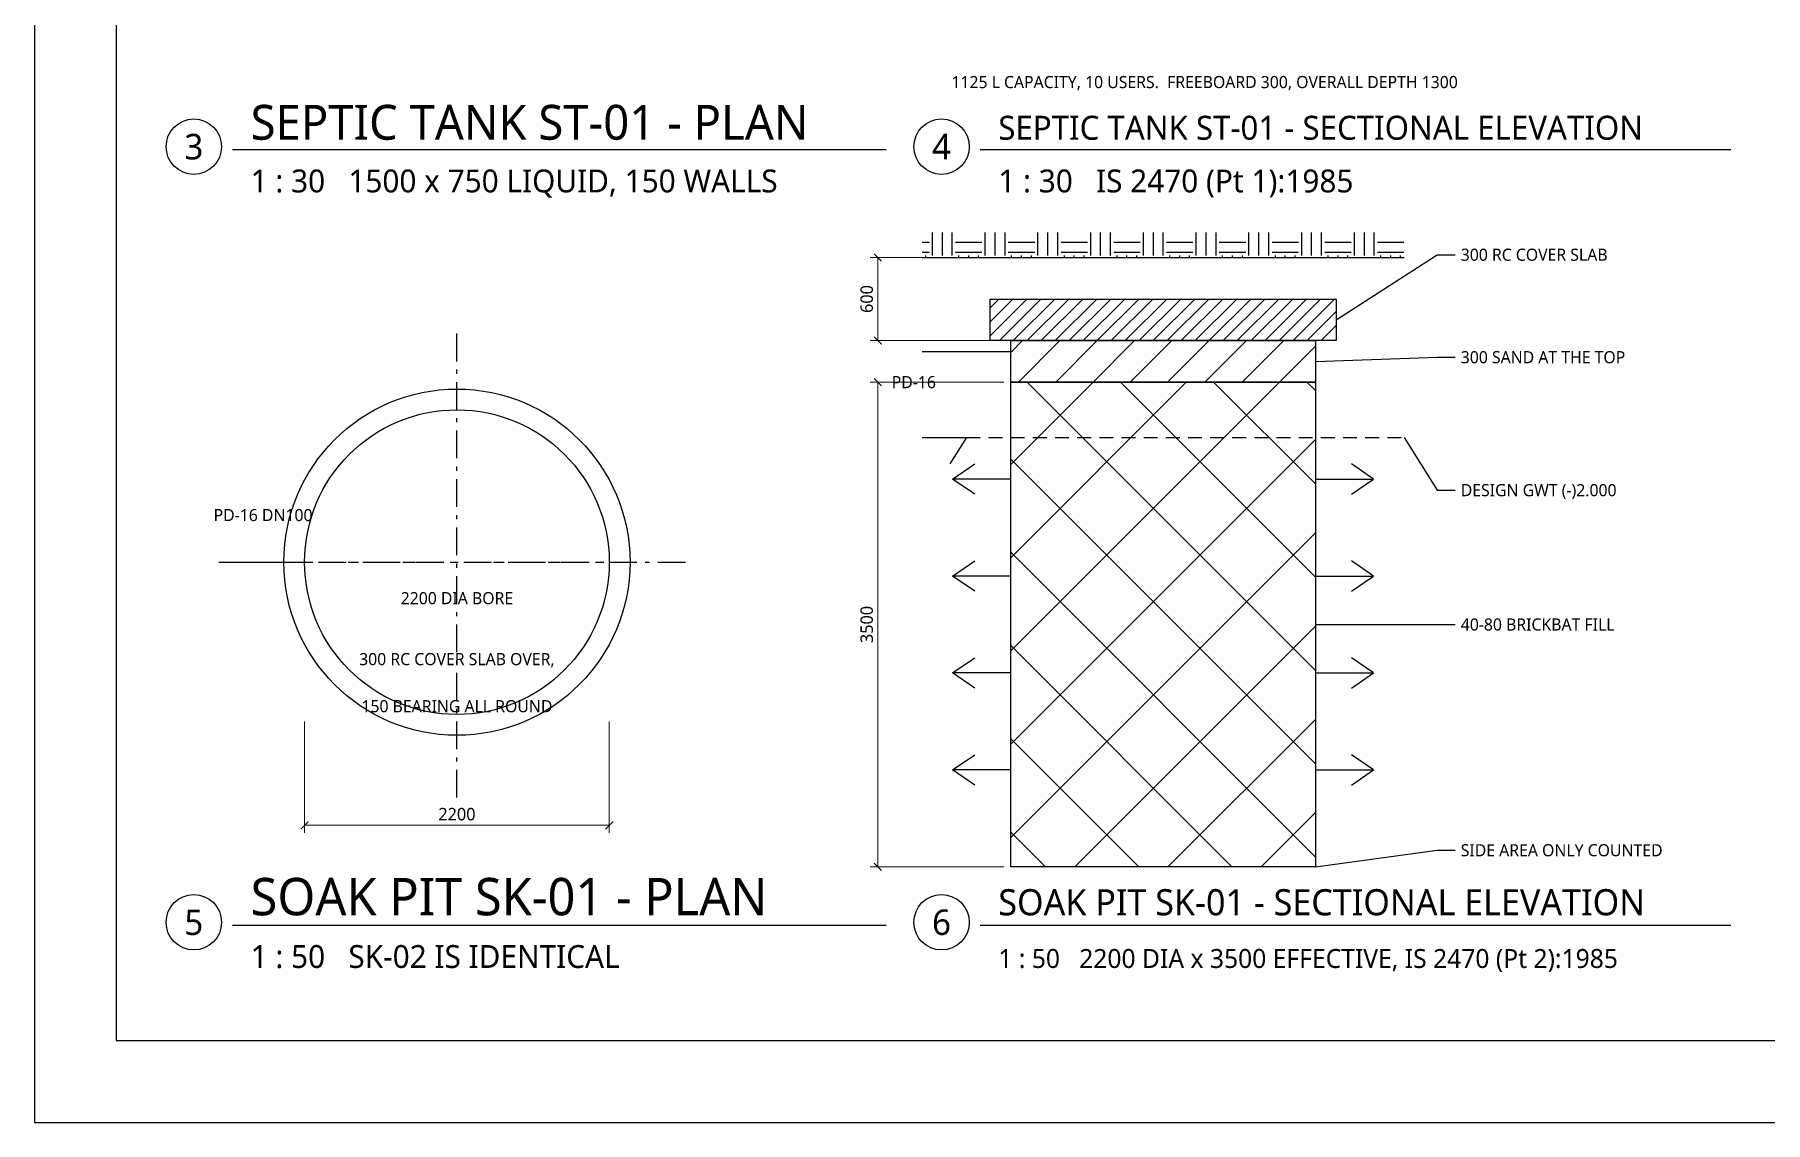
# Model space of a CAD drawing. Header units: millimetres. Extents: x 27 to 567, y 19 to 401.
# Drawn here: x 27 to 277, y 19.1 to 176.2 of the extents above; entities that cross this region are included whole.
import ezdxf
from ezdxf.enums import TextEntityAlignment as Align

# ---------------------------------------------------------------- set-up
doc = ezdxf.new("R2010")
doc.units = ezdxf.units.MM
for name, color, linetype in [('M-PIPE-FOUL', 1, 'Continuous'), ('M-SEEP', 8, 'Continuous'), ('S-CALLOUT', 7, 'Continuous'), ('S-CENTER', 7, 'Continuous'), ('S-CONCRETE', 7, 'Continuous'), ('S-DIM', 7, 'Continuous'), ('S-EXISTING', 8, 'Continuous'), ('S-HATCH', 8, 'Continuous'), ('S-HIDDEN', 8, 'Continuous'), ('S-TEXT', 7, 'Continuous'), ('S-TITLE', 7, 'Continuous'), ('S-WATERPROOF', 7, 'Continuous')]:
    doc.layers.add(name, color=color, linetype=linetype)
doc.styles.add('OpenSans', font='OpenSans-Regular.ttf')
doc.dimstyles.new('A2-DIM-S', dxfattribs={"dimtxt": 1.8, "dimasz": 1.1, "dimexe": 1.1, "dimexo": 1, "dimgap": 0.7, "dimtad": 1, "dimdec": 0, "dimtxsty": 'OpenSans', "dimblk": 'ARCHTICK', "dimcen": 2.5, "dimclrd": 7, "dimclre": 7, "dimclrt": 7, "dimazin": 3, "dimtfac": 1, "dimtmove": 0, "dimatfit": 3, "dimlwd": 13, "dimlwe": 13})

# ---------------------------------------------------------------- blocks, each defined once
blk = doc.blocks.new('_ARCHTICK')
at = {"color": 0, "linetype": 'BYBLOCK', "const_width": 0.15}
blk.add_lwpolyline([(-0.5, -0.5), (0.5, 0.5)], dxfattribs=at)

msp = doc.modelspace()

# ---------------------------------------------------------------- hatches: boundary and pattern name
at = {"layer": 'S-EXISTING'}
h = msp.add_hatch(dxfattribs=at)
h.set_pattern_fill('EARTH', scale=0.6)
h.paths.add_polyline_path([(155.2, 144), (224.8, 144), (224.8, 147.6), (155.2, 147.6)])
h = msp.add_hatch(dxfattribs=at)
h.set_pattern_fill('ANSI31', scale=1.2)
h.paths.add_polyline_path([(168, 132), (212, 132), (212, 126), (168, 126)])
h = msp.add_hatch(dxfattribs=at)
h.set_pattern_fill('ANSI37', scale=3)
h.paths.add_polyline_path([(168, 126), (212, 126), (212, 56), (168, 56)])
at = {"layer": 'S-HATCH'}
h = msp.add_hatch(dxfattribs=at)
h.set_pattern_fill('ANSI31', scale=0.45)
h.paths.add_polyline_path([(165, 132), (215, 132), (215, 138), (165, 138)])

# ---------------------------------------------------------------- linework, layer by layer
at = {"layer": 'M-PIPE-FOUL'}
for p, q in [((155.2, 130.4), (168, 130.4)), ((53.6, 100), (66, 100))]:
    msp.add_line(p, q, dxfattribs=at)
at = {"layer": 'M-SEEP'}
for p, q in [((168, 112), (159.6, 112)), ((212, 112), (220.4, 112)), ((168, 98), (159.6, 98)), ((212, 98), (220.4, 98)), ((168, 84), (159.6, 84)), ((212, 84), (220.4, 84)), ((168, 70), (159.6, 70)), ((212, 70), (220.4, 70))]:
    msp.add_line(p, q, dxfattribs=at)
msp.add_lwpolyline([(168, 126), (212, 126), (212, 56), (168, 56)], close=True, dxfattribs=at)
for points in [[(162.8, 109.8), (159.6, 112), (162.8, 114.2)], [(217.2, 109.8), (220.4, 112), (217.2, 114.2)], [(162.8, 95.8), (159.6, 98), (162.8, 100.2)], [(217.2, 95.8), (220.4, 98), (217.2, 100.2)], [(162.8, 81.8), (159.6, 84), (162.8, 86.2)], [(217.2, 81.8), (220.4, 84), (217.2, 86.2)], [(162.8, 67.8), (159.6, 70), (162.8, 72.2)], [(217.2, 67.8), (220.4, 70), (217.2, 72.2)]]:
    msp.add_lwpolyline(points, dxfattribs=at)
msp.add_circle((88, 100), 22, dxfattribs=at)
at = {"layer": 'S-CALLOUT'}
for p, q in [((215, 135), (229.6, 144.4)), ((229.6, 144.4), (232.2, 144.4)), ((212, 129), (229.6, 129.6)), ((229.6, 129.6), (232.2, 129.6)), ((224.8, 118), (229.6, 110.4)), ((229.6, 110.4), (232.2, 110.4)), ((212, 91), (229.6, 91)), ((229.6, 91), (232.2, 91)), ((212, 56), (229.6, 58.4)), ((229.6, 58.4), (232.2, 58.4))]:
    msp.add_line(p, q, dxfattribs=at)
at = {"layer": 'S-CENTER'}
for p, q in [((88, 129), (88, 133)), ((88, 127.2), (88, 127.8)), ((88, 122), (88, 126)), ((88, 120.2), (88, 120.8)), ((88, 115), (88, 119)), ((88, 113.2), (88, 113.8)), ((88, 108), (88, 112)), ((88, 106.2), (88, 106.8)), ((88, 101), (88, 105)), ((54, 100), (58, 100)), ((59.2, 100), (59.8, 100)), ((61, 100), (65, 100)), ((66.2, 100), (66.8, 100)), ((68, 100), (72, 100)), ((73.2, 100), (73.8, 100)), ((75, 100), (79, 100)), ((80.2, 100), (80.8, 100)), ((82, 100), (86, 100)), ((87.2, 100), (87.8, 100)), ((89, 100), (93, 100)), ((94.2, 100), (94.8, 100)), ((96, 100), (100, 100)), ((101.2, 100), (101.8, 100)), ((103, 100), (107, 100)), ((108.2, 100), (108.8, 100)), ((110, 100), (114, 100)), ((115.2, 100), (115.8, 100)), ((117, 100), (121, 100)), ((88, 99.2), (88, 99.8)), ((88, 94), (88, 98)), ((88, 92.2), (88, 92.8)), ((88, 87), (88, 91)), ((88, 85.2), (88, 85.8)), ((88, 80), (88, 84)), ((88, 78.2), (88, 78.8)), ((88, 73), (88, 77)), ((88, 71.2), (88, 71.8)), ((88, 66), (88, 70))]:
    msp.add_line(p, q, dxfattribs=at)
at = {"layer": 'S-CONCRETE'}
msp.add_lwpolyline([(165, 138), (215, 138), (215, 132), (165, 132)], close=True, dxfattribs=at)
msp.add_circle((88, 100), 25, dxfattribs=at)
at = {"layer": 'S-EXISTING'}
msp.add_line((155.2, 144), (224.8, 144), dxfattribs=at)
msp.add_lwpolyline([(168, 132), (212, 132), (212, 126), (168, 126)], close=True, dxfattribs=at)
at = {"layer": 'S-HIDDEN'}
for p, q in [((66, 100), (67.2, 100)), ((68.1, 100), (69.3, 100)), ((70.2, 100), (71.4, 100)), ((72.3, 100), (73.5, 100)), ((74.4, 100), (75.6, 100)), ((76.5, 100), (77.7, 100)), ((78.6, 100), (79.8, 100)), ((80.7, 100), (81.9, 100)), ((82.8, 100), (84, 100)), ((84.9, 100), (86.1, 100)), ((87, 100), (88.2, 100)), ((89.1, 100), (90.3, 100)), ((91.2, 100), (92.4, 100)), ((93.3, 100), (94.5, 100)), ((95.4, 100), (96.6, 100)), ((97.5, 100), (98.7, 100)), ((99.6, 100), (100.8, 100)), ((101.7, 100), (102.9, 100)), ((103.8, 100), (105, 100)), ((105.9, 100), (107.1, 100)), ((108, 100), (109.2, 100))]:
    msp.add_line(p, q, dxfattribs=at)
at = {"layer": 'S-TITLE'}
for p, q in [((55.6, 159.6), (150, 159.6)), ((163.6, 159.6), (272, 159.6)), ((55.6, 47.6), (150, 47.6)), ((163.6, 47.6), (272, 47.6))]:
    msp.add_line(p, q, dxfattribs=at)
for points in [[(27, 19.1), (567, 19.1), (567, 400.9), (27, 400.9)], [(38.8, 30.9), (555.2, 30.9), (555.2, 389.1), (38.8, 389.1)]]:
    msp.add_lwpolyline(points, close=True, dxfattribs=at)
for centre in [(50, 160), (158, 160), (50, 48), (158, 48)]:
    msp.add_circle(centre, 4, dxfattribs=at)
at = {"layer": 'S-WATERPROOF'}
for p, q in [((155.2, 118), (157.2, 118)), ((158.4, 118), (160.4, 118)), ((161.6, 118), (163.6, 118)), ((164.8, 118), (166.8, 118)), ((168, 118), (170, 118)), ((171.2, 118), (173.2, 118)), ((174.4, 118), (176.4, 118)), ((177.6, 118), (179.6, 118)), ((180.8, 118), (182.8, 118)), ((184, 118), (186, 118)), ((187.2, 118), (189.2, 118)), ((190.4, 118), (192.4, 118)), ((193.6, 118), (195.6, 118)), ((196.8, 118), (198.8, 118)), ((200, 118), (202, 118)), ((203.2, 118), (205.2, 118)), ((206.4, 118), (208.4, 118)), ((209.6, 118), (211.6, 118)), ((212.8, 118), (214.8, 118)), ((216, 118), (218, 118)), ((219.2, 118), (221.2, 118)), ((222.4, 118), (224.4, 118))]:
    msp.add_line(p, q, dxfattribs=at)
msp.add_lwpolyline([(156.8, 118), (161.6, 118), (159.2, 114.2)], dxfattribs=at)

# ---------------------------------------------------------------- texts
at = {"layer": 'S-TEXT', "style": 'OpenSans'}
for s, p in [('1125 L CAPACITY, 10 USERS.  FREEBOARD 300, OVERALL DEPTH 1300', (196, 169.3333)), ('PD-16', (154, 126)), ('PD-16 DN100', (60, 106.8)), ('2200 DIA BORE', (88, 94.8)), ('300 RC COVER SLAB OVER,', (88, 86)), ('150 BEARING ALL ROUND', (88, 79.2))]:
    msp.add_text(s, height=1.75, dxfattribs=at).set_placement(p, align=Align.MIDDLE_CENTER)
for s, height, p in [('1 : 30   1500 x 750 LIQUID, 150 WALLS', 3.3, (58.2, 153.4)), ('1 : 30   IS 2470 (Pt 1):1985', 3.3, (166.2, 153.4)), ('1 : 50   SK-02 IS IDENTICAL', 3.3, (58.2, 41.4)), ('1 : 50   2200 DIA x 3500 EFFECTIVE, IS 2470 (Pt 2):1985', 2.732294, (166.2, 41.4))]:
    msp.add_text(s, height=height, dxfattribs=at).set_placement(p)
for s, p in [('300 RC COVER SLAB', (233, 144.4)), ('300 SAND AT THE TOP', (233, 129.6)), ('DESIGN GWT (-)2.000', (233, 110.4)), ('40-80 BRICKBAT FILL', (233, 91)), ('SIDE AREA ONLY COUNTED', (233, 58.4))]:
    msp.add_text(s, height=1.75, dxfattribs=at).set_placement(p, align=Align.MIDDLE_LEFT)
at = {"layer": 'S-TITLE', "style": 'OpenSans'}
for s, height, p in [('SEPTIC TANK ST-01 - PLAN', 5.040914, (58.2, 161)), ('SEPTIC TANK ST-01 - SECTIONAL ELEVATION', 3.462048, (166.2, 161)), ('SOAK PIT SK-01 - PLAN', 5.4, (58.2, 49)), ('SOAK PIT SK-01 - SECTIONAL ELEVATION', 3.776855, (166.2, 49))]:
    msp.add_text(s, height=height, dxfattribs=at).set_placement(p)
for s, p in [('3', (50, 160)), ('4', (158, 160)), ('5', (50, 48)), ('6', (158, 48))]:
    msp.add_text(s, height=3.672, dxfattribs=at).set_placement(p, align=Align.MIDDLE_CENTER)

# ---------------------------------------------------------------- dimensions: what is measured, and where the dimension line sits
at = {"layer": 'S-DIM'}
for base, p1, p2 in [((148.8, 132), (168, 132), (168, 144)), ((148.8, 56), (168, 56), (168, 126))]:
    msp.add_linear_dim(base=base, p1=p1, p2=p2, angle=90, dimstyle='A2-DIM-S', override={"dimlfac": 50}, dxfattribs=at).render()
msp.add_linear_dim(base=(66, 62), p1=(66, 78), p2=(110, 78), dimstyle='A2-DIM-S', override={"dimlfac": 50}, dxfattribs=at).render()

doc.saveas('drawing.dxf')
